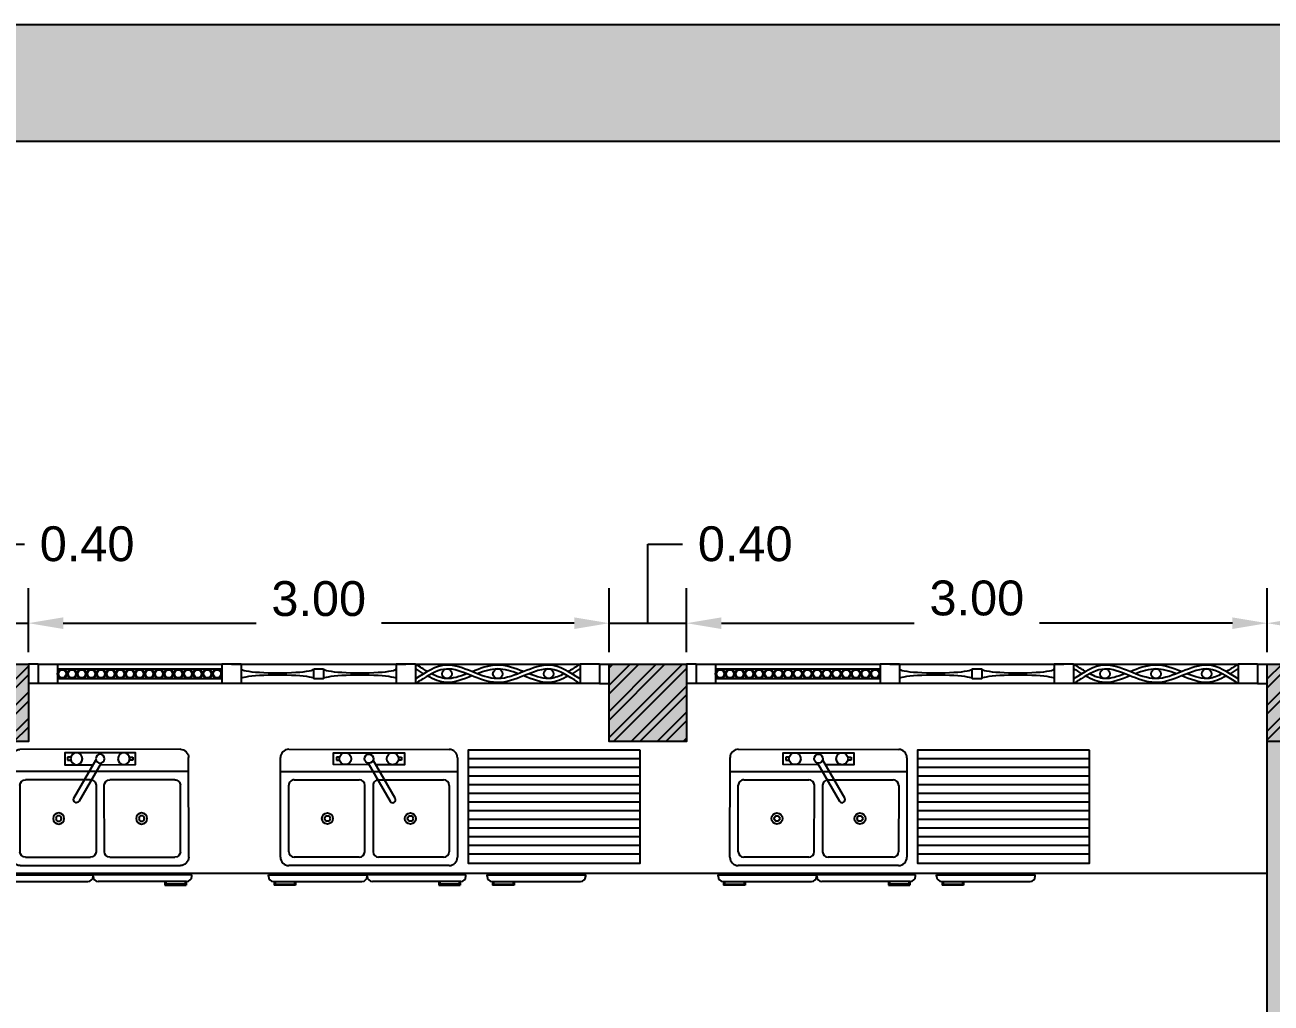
# Model space of a CAD drawing. Header units: millimetres. Extents: x 3409 to 3822, y 896 to 1108.
# Drawn here: x 3468.76 to 3475.19, y 1083.18 to 1088.23 of the extents above; entities that cross this region are included whole.
import ezdxf

# ---------------------------------------------------------------- set-up
doc = ezdxf.new("R2010")
doc.units = ezdxf.units.MM
for name, color, linetype in [('a-epipla', 8, 'Continuous'), ('a-toixoi', 5, 'Continuous'), ('DS_ST_quote 1_50', 7, 'Continuous'), ('edafos', 2, 'Continuous'), ('Layer1', 5, 'Continuous'), ('ypostilwmata', 232, 'Continuous')]:
    doc.layers.add(name, color=color, linetype=linetype)
doc.styles.get("Standard").update_dxf_attribs({"font": 'arial.ttf'})
doc.dimstyles.get("Standard").update_dxf_attribs({"dimtxt": 0.18, "dimasz": 0.18, "dimexe": 0.18, "dimexo": 0.0625, "dimgap": 0.09, "dimtad": 0, "dimtih": 1, "dimtoh": 1, "dimdec": 4, "dimzin": 0, "dimdsep": 46, "dimtxsty": 'Standard', "dimcen": 0.09, "dimadec": 0, "dimazin": 0, "dimtfac": 1, "dimtdec": 4, "dimtofl": 0, "dimtmove": 0, "dimatfit": 3, "dimfxl": 1, "dimtolj": 1, "dimtzin": 0, "dimarcsym": 0})

# ---------------------------------------------------------------- blocks, each defined once
blk = doc.blocks.new('Kitchen Layout - 7 x 8 ft')
for p, q in [((47.25, 6.5), (47.25, 18.5)), ((48.75, 18.5), (48.75, 6.5)), ((64, 4), (32, 4))]:
    blk.add_line(p, q)
for points in [[(33.5, 21), (62.5, 21)], [(32, 1.5), (32, 19.5)], [(33.5, 6.5), (33.5, 18.5)], [(34.5, 19.5), (46.25, 19.5)], [(49.75, 19.5), (61.5, 19.5)], [(62.5, 18.5), (62.5, 6.5)], [(64, 19.5), (64, 1.5)], [(46.25, 5.5), (34.5, 5.5)], [(61.5, 5.5), (49.75, 5.5)], [(62.5, 0), (33.5, 0)]]:
    blk.add_lwpolyline(points)
for centre, radius in [((40.5, 12.5), 1), ((40.5, 12.5), 0.5), ((55.5, 12.5), 1), ((55.5, 12.5), 0.5)]:
    blk.add_circle(centre, radius)
for centre, radius, start, end in [((33.5, 19.5), 1.5, 90, 180), ((62.5, 19.5), 1.5, 0, 90), ((34.5, 18.5), 1, 90, 180), ((46.25, 18.5), 1, 0, 90), ((49.75, 18.5), 1, 90, 180), ((61.5, 18.5), 1, 0, 90), ((34.5, 6.5), 1, 180, 270), ((46.25, 6.5), 1, 270, 0), ((49.75, 6.5), 1, 180, 270), ((61.5, 6.5), 1, 270, 0), ((33.5, 1.5), 1.5, 180, 270), ((62.5, 1.5), 1.5, 270, 0)]:
    blk.add_arc(centre, radius, start, end)
blk = doc.blocks.new('Faucet - kit sink top')
for p, q in [((-5.5, -0.75), (-5.5, -1.25)), ((-4.94278, -0.75), (-5.5, -0.75)), ((-5.5, -1.25), (-4.94278, -1.25)), ((-0.14775, -1.7441), (3.56698, -8.1782)), ((4.43301, -7.6782), (0.71828, -1.2441)), ((4.94278, -0.75), (5.5, -0.75)), ((5.5, -1.25), (4.94278, -1.25)), ((5.5, -0.75), (5.5, -1.25))]:
    blk.add_line(p, q)
blk.add_lwpolyline([(-0.00587, -2), (-6, -2), (-6, 0), (6, 0), (6, -2), (1.15195, -2)])
for centre, radius in [((-4, -1), 1), ((4, -1), 1), ((0, -1), 0.75)]:
    blk.add_circle(centre, radius)
blk.add_arc((4, -7.9282), 0.5, 210, 30)
blk = doc.blocks.new('*D55')
at = {"layer": 'Defpoints', "color": 0, "transparency": 16777216}
for p in [(3468.774, 1085.1424), (3468.374, 1084.9311), (3468.774, 1084.9311)]:
    blk.add_point(p, dxfattribs=at)
at = {"layer": 'DS_ST_quote 1_50', "color": 0, "lineweight": -2, "transparency": 16777216}
for p, q in [((3468.574, 1085.1424), (3468.574, 1085.5512)), ((3468.574, 1085.5512), (3468.754, 1085.5512)), ((3468.374, 1084.9936), (3468.374, 1085.3224)), ((3468.774, 1084.9936), (3468.774, 1085.3224)), ((3468.194, 1085.1424), (3468.014, 1085.1424)), ((3468.374, 1085.1424), (3468.774, 1085.1424)), ((3468.954, 1085.1424), (3469.134, 1085.1424))]:
    blk.add_line(p, q, dxfattribs=at)
at = {"layer": 'DS_ST_quote 1_50', "color": 0, "transparency": 16777216}
for points in [[(3468.194, 1085.1724), (3468.194, 1085.1124), (3468.374, 1085.1424)], [(3468.954, 1085.1724), (3468.954, 1085.1124), (3468.774, 1085.1424)]]:
    blk.add_solid(points, dxfattribs=at)
at = {"layer": 'DS_ST_quote 1_50', "color": 0, "transparency": 16777216, "insert": (3469.0775, 1085.5512), "char_height": 0.18, "attachment_point": 5}
blk.add_mtext('\\A1;0.40', dxfattribs=at)
blk = doc.blocks.new('*D56')
at = {"layer": 'Defpoints', "color": 0, "transparency": 16777216}
for p in [(3471.774, 1085.1424), (3468.774, 1084.9311), (3471.774, 1084.9311)]:
    blk.add_point(p, dxfattribs=at)
at = {"layer": 'DS_ST_quote 1_50', "color": 0, "lineweight": -2, "transparency": 16777216}
for p, q in [((3468.774, 1084.9936), (3468.774, 1085.3224)), ((3471.774, 1084.9936), (3471.774, 1085.3224)), ((3468.954, 1085.1424), (3469.9506, 1085.1424)), ((3471.594, 1085.1424), (3470.5975, 1085.1424))]:
    blk.add_line(p, q, dxfattribs=at)
at = {"layer": 'DS_ST_quote 1_50', "color": 0, "transparency": 16777216}
for points in [[(3468.954, 1085.1724), (3468.954, 1085.1124), (3468.774, 1085.1424)], [(3471.594, 1085.1724), (3471.594, 1085.1124), (3471.774, 1085.1424)]]:
    blk.add_solid(points, dxfattribs=at)
at = {"layer": 'DS_ST_quote 1_50', "color": 0, "transparency": 16777216, "insert": (3470.274, 1085.2682), "char_height": 0.18, "attachment_point": 5}
blk.add_mtext('\\A1;3.00', dxfattribs=at)
blk = doc.blocks.new('*D57')
at = {"layer": 'Defpoints', "color": 0, "transparency": 16777216}
for p in [(3472.174, 1085.1424), (3471.774, 1084.9311), (3472.174, 1084.9311)]:
    blk.add_point(p, dxfattribs=at)
at = {"layer": 'DS_ST_quote 1_50', "color": 0, "lineweight": -2, "transparency": 16777216}
for p, q in [((3471.974, 1085.1424), (3471.974, 1085.5512)), ((3471.974, 1085.5512), (3472.154, 1085.5512)), ((3471.774, 1084.9936), (3471.774, 1085.3224)), ((3472.174, 1084.9936), (3472.174, 1085.3224)), ((3471.594, 1085.1424), (3471.414, 1085.1424)), ((3471.774, 1085.1424), (3472.174, 1085.1424)), ((3472.354, 1085.1424), (3472.534, 1085.1424))]:
    blk.add_line(p, q, dxfattribs=at)
at = {"layer": 'DS_ST_quote 1_50', "color": 0, "transparency": 16777216}
for points in [[(3471.594, 1085.1724), (3471.594, 1085.1124), (3471.774, 1085.1424)], [(3472.354, 1085.1724), (3472.354, 1085.1124), (3472.174, 1085.1424)]]:
    blk.add_solid(points, dxfattribs=at)
at = {"layer": 'DS_ST_quote 1_50', "color": 0, "transparency": 16777216, "insert": (3472.4775, 1085.5512), "char_height": 0.18, "attachment_point": 5}
blk.add_mtext('\\A1;0.40', dxfattribs=at)
blk = doc.blocks.new('*D58')
at = {"layer": 'Defpoints', "color": 0, "transparency": 16777216}
for p in [(3475.174, 1085.1424), (3472.174, 1084.9311), (3475.174, 1084.9311)]:
    blk.add_point(p, dxfattribs=at)
at = {"layer": 'DS_ST_quote 1_50', "color": 0, "lineweight": -2, "transparency": 16777216}
for p, q in [((3472.174, 1084.9936), (3472.174, 1085.3224)), ((3475.174, 1084.9936), (3475.174, 1085.3224)), ((3472.354, 1085.1424), (3473.3506, 1085.1424)), ((3474.994, 1085.1424), (3473.9975, 1085.1424))]:
    blk.add_line(p, q, dxfattribs=at)
at = {"layer": 'DS_ST_quote 1_50', "color": 0, "transparency": 16777216}
for points in [[(3472.354, 1085.1724), (3472.354, 1085.1124), (3472.174, 1085.1424)], [(3474.994, 1085.1724), (3474.994, 1085.1124), (3475.174, 1085.1424)]]:
    blk.add_solid(points, dxfattribs=at)
at = {"layer": 'DS_ST_quote 1_50', "color": 0, "transparency": 16777216, "insert": (3473.674, 1085.2714), "char_height": 0.18, "attachment_point": 5}
blk.add_mtext('\\A1;3.00', dxfattribs=at)
blk = doc.blocks.new('*D59')
at = {"layer": 'Defpoints', "color": 0, "transparency": 16777216}
for p in [(3476.2547, 1085.1424), (3475.174, 1084.9311), (3476.2547, 1084.9311)]:
    blk.add_point(p, dxfattribs=at)
at = {"layer": 'DS_ST_quote 1_50', "color": 0, "lineweight": -2, "transparency": 16777216}
for p, q in [((3475.174, 1084.9936), (3475.174, 1085.3224)), ((3476.2547, 1084.9936), (3476.2547, 1085.3224)), ((3475.354, 1085.1424), (3475.3989, 1085.1424)), ((3476.0747, 1085.1424), (3476.0299, 1085.1424))]:
    blk.add_line(p, q, dxfattribs=at)
at = {"layer": 'DS_ST_quote 1_50', "color": 0, "transparency": 16777216}
for points in [[(3475.354, 1085.1724), (3475.354, 1085.1124), (3475.174, 1085.1424)], [(3476.0747, 1085.1724), (3476.0747, 1085.1124), (3476.2547, 1085.1424)]]:
    blk.add_solid(points, dxfattribs=at)
at = {"layer": 'DS_ST_quote 1_50', "color": 0, "transparency": 16777216, "insert": (3475.7144, 1085.2693), "char_height": 0.18, "attachment_point": 5}
blk.add_mtext('\\A1;1.08', dxfattribs=at)

msp = doc.modelspace()

# ---------------------------------------------------------------- hatches: boundary and pattern name
at = {"layer": 'a-epipla'}
h = msp.add_hatch(dxfattribs=at)
h.set_pattern_fill('ANSI32', color=256, scale=0.01)
h.paths.add_polyline_path([(3418.174, 1084.9311), (3417.774, 1084.9311), (3417.774, 1084.5311), (3418.174, 1084.5311)])
h.paths.add_polyline_path([(3421.574, 1084.9311), (3421.174, 1084.9311), (3421.174, 1084.5311), (3421.574, 1084.5311)])
h.paths.add_polyline_path([(3424.974, 1084.9311), (3424.574, 1084.9311), (3424.574, 1084.5311), (3424.974, 1084.5311)])
h.paths.add_polyline_path([(3428.374, 1084.9311), (3427.974, 1084.9311), (3427.974, 1084.5311), (3428.374, 1084.5311)])
h.paths.add_polyline_path([(3431.774, 1084.9311), (3431.374, 1084.9311), (3431.374, 1084.5311), (3431.774, 1084.5311)])
h.paths.add_polyline_path([(3431.774, 1080.5312), (3431.374, 1080.5312), (3431.374, 1080.1312), (3431.774, 1080.1312)])
h.paths.add_polyline_path([(3428.374, 1080.5311), (3427.974, 1080.5311), (3427.974, 1080.1311), (3428.374, 1080.1311)])
h.paths.add_polyline_path([(3424.974, 1080.5311), (3424.574, 1080.5311), (3424.574, 1080.1311), (3424.974, 1080.1311)])
h.paths.add_polyline_path([(3421.574, 1080.5311), (3421.174, 1080.5311), (3421.174, 1080.1311), (3421.574, 1080.1311)])
h.paths.add_polyline_path([(3418.174, 1080.5311), (3417.774, 1080.5311), (3417.774, 1080.1311), (3418.174, 1080.1311)])
h.paths.add_polyline_path([(3435.174, 1084.9311), (3434.774, 1084.9311), (3434.774, 1084.5311), (3435.174, 1084.5311)])
h.paths.add_polyline_path([(3438.574, 1084.9311), (3438.174, 1084.9311), (3438.174, 1084.5311), (3438.574, 1084.5311)])
h.paths.add_polyline_path([(3441.974, 1084.9311), (3441.574, 1084.9311), (3441.574, 1084.5311), (3441.974, 1084.5311)])
h.paths.add_polyline_path([(3445.374, 1084.9311), (3444.974, 1084.9311), (3444.974, 1084.5311), (3445.374, 1084.5311)])
h.paths.add_polyline_path([(3445.374, 1080.5311), (3444.974, 1080.5311), (3444.974, 1080.1311), (3445.374, 1080.1311)])
h.paths.add_polyline_path([(3441.974, 1080.5311), (3441.574, 1080.5311), (3441.574, 1080.1311), (3441.974, 1080.1311)])
h.paths.add_polyline_path([(3438.574, 1080.5311), (3438.174, 1080.5311), (3438.174, 1080.1311), (3438.574, 1080.1311)])
h.paths.add_polyline_path([(3435.174, 1080.5312), (3434.774, 1080.5312), (3434.774, 1080.1312), (3435.174, 1080.1312)])
h.paths.add_polyline_path([(3451.774, 1084.9311), (3451.374, 1084.9311), (3451.374, 1084.5311), (3451.774, 1084.5311)])
h.paths.add_polyline_path([(3455.174, 1084.9311), (3454.774, 1084.9311), (3454.774, 1084.5311), (3455.174, 1084.5311)])
h.paths.add_polyline_path([(3458.574, 1084.9311), (3458.174, 1084.9311), (3458.174, 1084.5311), (3458.574, 1084.5311)])
h.paths.add_polyline_path([(3461.974, 1084.9311), (3461.574, 1084.9311), (3461.574, 1084.5311), (3461.974, 1084.5311)])
h.paths.add_polyline_path([(3451.774, 1080.5311), (3451.374, 1080.5311), (3451.374, 1080.1311), (3451.774, 1080.1311)])
h.paths.add_polyline_path([(3455.174, 1080.5311), (3454.774, 1080.5311), (3454.774, 1080.1311), (3455.174, 1080.1311)])
h.paths.add_polyline_path([(3458.574, 1080.5311), (3458.174, 1080.5311), (3458.174, 1080.1311), (3458.574, 1080.1311)])
h.paths.add_polyline_path([(3461.974, 1080.5312), (3461.574, 1080.5312), (3461.574, 1080.1312), (3461.974, 1080.1312)])
h.paths.add_polyline_path([(3465.374, 1084.9311), (3464.974, 1084.9311), (3464.974, 1084.5311), (3465.374, 1084.5311)])
h.paths.add_polyline_path([(3468.774, 1084.9311), (3468.374, 1084.9311), (3468.374, 1084.5311), (3468.774, 1084.5311)])
h.paths.add_polyline_path([(3472.174, 1084.9311), (3471.774, 1084.9311), (3471.774, 1084.5311), (3472.174, 1084.5311)])
h.paths.add_polyline_path([(3475.574, 1084.9311), (3475.174, 1084.9311), (3475.174, 1084.5311), (3475.574, 1084.5311)])
h.paths.add_polyline_path([(3478.974, 1084.9311), (3478.574, 1084.9311), (3478.574, 1084.5311), (3478.974, 1084.5311)])
h.paths.add_polyline_path([(3478.974, 1080.5311), (3478.574, 1080.5311), (3478.574, 1080.1311), (3478.974, 1080.1311)])
h.paths.add_polyline_path([(3475.574, 1080.5311), (3475.174, 1080.5311), (3475.174, 1080.1311), (3475.574, 1080.1311)])
h.paths.add_polyline_path([(3472.174, 1080.5311), (3471.774, 1080.5311), (3471.774, 1080.1311), (3472.174, 1080.1311)])
h.paths.add_polyline_path([(3468.774, 1080.5311), (3468.374, 1080.5311), (3468.374, 1080.1311), (3468.774, 1080.1311)])
h.paths.add_polyline_path([(3465.374, 1080.5312), (3464.974, 1080.5312), (3464.974, 1080.1312), (3465.374, 1080.1312)])
h = msp.add_hatch(dxfattribs=at)
h.set_pattern_fill('AR-CONC', color=256, scale=0.00088)
h.paths.add_polyline_path([(3418.174, 1084.9311), (3417.774, 1084.9311), (3417.774, 1084.5311), (3418.174, 1084.5311)])
h.paths.add_polyline_path([(3421.574, 1084.9311), (3421.174, 1084.9311), (3421.174, 1084.5311), (3421.574, 1084.5311)])
h.paths.add_polyline_path([(3418.174, 1080.5311), (3417.774, 1080.5311), (3417.774, 1080.1311), (3418.174, 1080.1311)])
h.paths.add_polyline_path([(3421.574, 1080.5311), (3421.174, 1080.5311), (3421.174, 1080.1311), (3421.574, 1080.1311)])
h.paths.add_polyline_path([(3424.974, 1084.9311), (3424.574, 1084.9311), (3424.574, 1084.5311), (3424.974, 1084.5311)])
h.paths.add_polyline_path([(3424.974, 1080.5311), (3424.574, 1080.5311), (3424.574, 1080.1311), (3424.974, 1080.1311)])
h.paths.add_polyline_path([(3428.374, 1080.5311), (3427.974, 1080.5311), (3427.974, 1080.1311), (3428.374, 1080.1311)])
h.paths.add_polyline_path([(3428.374, 1084.9311), (3427.974, 1084.9311), (3427.974, 1084.5311), (3428.374, 1084.5311)])
h.paths.add_polyline_path([(3431.774, 1084.9311), (3431.374, 1084.9311), (3431.374, 1084.5311), (3431.774, 1084.5311)])
h.paths.add_polyline_path([(3431.774, 1080.5312), (3431.374, 1080.5312), (3431.374, 1080.1312), (3431.774, 1080.1312)])
h.paths.add_polyline_path([(3435.174, 1080.5312), (3434.774, 1080.5312), (3434.774, 1080.1312), (3435.174, 1080.1312)])
h.paths.add_polyline_path([(3435.174, 1084.9311), (3434.774, 1084.9311), (3434.774, 1084.5311), (3435.174, 1084.5311)])
h.paths.add_polyline_path([(3438.574, 1084.9311), (3438.174, 1084.9311), (3438.174, 1084.5311), (3438.574, 1084.5311)])
h.paths.add_polyline_path([(3438.574, 1080.5311), (3438.174, 1080.5311), (3438.174, 1080.1311), (3438.574, 1080.1311)])
h.paths.add_polyline_path([(3441.974, 1084.9311), (3441.574, 1084.9311), (3441.574, 1084.5311), (3441.974, 1084.5311)])
h.paths.add_polyline_path([(3441.974, 1080.5311), (3441.574, 1080.5311), (3441.574, 1080.1311), (3441.974, 1080.1311)])
h.paths.add_polyline_path([(3445.374, 1084.9311), (3444.974, 1084.9311), (3444.974, 1084.5311), (3445.374, 1084.5311)])
h.paths.add_polyline_path([(3445.374, 1080.5311), (3444.974, 1080.5311), (3444.974, 1080.1311), (3445.374, 1080.1311)])
h.paths.add_polyline_path([(3451.774, 1084.9311), (3451.374, 1084.9311), (3451.374, 1084.5311), (3451.774, 1084.5311)])
h.paths.add_polyline_path([(3455.174, 1084.9311), (3454.774, 1084.9311), (3454.774, 1084.5311), (3455.174, 1084.5311)])
h.paths.add_polyline_path([(3451.774, 1080.5311), (3451.374, 1080.5311), (3451.374, 1080.1311), (3451.774, 1080.1311)])
h.paths.add_polyline_path([(3455.174, 1080.5311), (3454.774, 1080.5311), (3454.774, 1080.1311), (3455.174, 1080.1311)])
h.paths.add_polyline_path([(3458.574, 1084.9311), (3458.174, 1084.9311), (3458.174, 1084.5311), (3458.574, 1084.5311)])
h.paths.add_polyline_path([(3458.574, 1080.5311), (3458.174, 1080.5311), (3458.174, 1080.1311), (3458.574, 1080.1311)])
h.paths.add_polyline_path([(3461.974, 1084.9311), (3461.574, 1084.9311), (3461.574, 1084.5311), (3461.974, 1084.5311)])
h.paths.add_polyline_path([(3461.974, 1080.5312), (3461.574, 1080.5312), (3461.574, 1080.1312), (3461.974, 1080.1312)])
h.paths.add_polyline_path([(3465.374, 1084.9311), (3464.974, 1084.9311), (3464.974, 1084.5311), (3465.374, 1084.5311)])
h.paths.add_polyline_path([(3465.374, 1080.5312), (3464.974, 1080.5312), (3464.974, 1080.1312), (3465.374, 1080.1312)])
h.paths.add_polyline_path([(3468.774, 1084.9311), (3468.374, 1084.9311), (3468.374, 1084.5311), (3468.774, 1084.5311)])
h.paths.add_polyline_path([(3468.774, 1080.5311), (3468.374, 1080.5311), (3468.374, 1080.1311), (3468.774, 1080.1311)])
h.paths.add_polyline_path([(3472.174, 1084.9311), (3471.774, 1084.9311), (3471.774, 1084.5311), (3472.174, 1084.5311)])
h.paths.add_polyline_path([(3472.174, 1080.5311), (3471.774, 1080.5311), (3471.774, 1080.1311), (3472.174, 1080.1311)])
h.paths.add_polyline_path([(3475.574, 1084.9311), (3475.174, 1084.9311), (3475.174, 1084.5311), (3475.574, 1084.5311)])
h.paths.add_polyline_path([(3475.574, 1080.5311), (3475.174, 1080.5311), (3475.174, 1080.1311), (3475.574, 1080.1311)])
h.paths.add_polyline_path([(3478.974, 1080.5311), (3478.574, 1080.5311), (3478.574, 1080.1311), (3478.974, 1080.1311)])
h.paths.add_polyline_path([(3478.974, 1084.9311), (3478.574, 1084.9311), (3478.574, 1084.5311), (3478.974, 1084.5311)])
at = {"layer": 'Layer1'}
h = msp.add_hatch(color=256, dxfattribs=at)
h.dxf.hatch_style = 1
h.paths.add_polyline_path([(3481.874, 1088.2311), (3464.974, 1088.2311), (3464.974, 1087.6311), (3481.274, 1087.6311), (3481.274, 1078.1311), (3481.874, 1078.1311)])
h = msp.add_hatch(color=256, dxfattribs=at)
h.dxf.hatch_style = 1
h.paths.add_polyline_path([(3461.974, 1084.5311), (3461.574, 1084.5311), (3461.574, 1080.5312), (3461.974, 1080.5312)])
h.paths.add_polyline_path([(3465.374, 1084.5311), (3464.974, 1084.5311), (3464.974, 1080.5312), (3465.374, 1080.5312)])
h.paths.add_polyline_path([(3475.574, 1084.5311), (3475.174, 1084.5311), (3475.174, 1080.5311), (3475.574, 1080.5311)])
h.paths.add_polyline_path([(3478.974, 1084.5311), (3478.774, 1084.5311), (3478.774, 1083.7811), (3477.2573, 1083.7811), (3477.2573, 1083.5811), (3478.774, 1083.5811), (3478.774, 1082.6311), (3475.574, 1082.6311), (3475.574, 1082.4311), (3478.774, 1082.4311), (3478.774, 1081.4811), (3477.2573, 1081.4811), (3477.2573, 1081.2811), (3478.774, 1081.2811), (3478.774, 1080.5311), (3478.974, 1080.5311)])
h.paths.add_polyline_path([(3478.574, 1084.9311), (3477.2573, 1084.9311), (3477.2573, 1084.7311), (3478.574, 1084.7311)])
h.paths.add_polyline_path([(3476.2547, 1084.9311), (3475.574, 1084.9311), (3475.574, 1084.7311), (3476.2547, 1084.7311)])
h.paths.add_polyline_path([(3476.2547, 1080.3311), (3475.574, 1080.3311), (3475.574, 1080.1311), (3476.2548, 1080.1311)])
h.paths.add_polyline_path([(3478.574, 1080.3311), (3477.2573, 1080.3311), (3477.2573, 1080.1311), (3478.574, 1080.1311)])

# ---------------------------------------------------------------- linework, layer by layer
at = {"layer": 'a-epipla'}
for p, q in [((3468.824, 1084.9311), (3468.774, 1084.9311)), ((3468.824, 1084.9311), (3468.824, 1084.8311)), ((3468.824, 1084.9311), (3468.924, 1084.9311)), ((3468.924, 1084.9311), (3469.774, 1084.9311)), ((3468.924, 1084.9311), (3468.924, 1084.8311)), ((3469.774, 1084.9311), (3469.774, 1084.8311)), ((3469.874, 1084.9311), (3469.774, 1084.9311)), ((3469.824, 1084.9311), (3470.724, 1084.9311)), ((3469.874, 1084.9311), (3469.874, 1084.8311)), ((3470.674, 1084.9311), (3470.674, 1084.8311)), ((3470.774, 1084.9311), (3470.674, 1084.9311)), ((3470.774, 1084.9311), (3471.624, 1084.9311)), ((3470.774, 1084.9311), (3470.774, 1084.8311)), ((3471.624, 1084.9311), (3471.624, 1084.8311)), ((3471.724, 1084.9311), (3471.624, 1084.9311)), ((3471.724, 1084.9311), (3471.724, 1084.8311)), ((3471.724, 1084.9311), (3471.774, 1084.9311)), ((3472.224, 1084.9311), (3472.174, 1084.9311)), ((3472.224, 1084.9311), (3472.224, 1084.8311)), ((3472.224, 1084.9311), (3472.324, 1084.9311)), ((3472.324, 1084.9311), (3473.174, 1084.9311)), ((3472.324, 1084.9311), (3472.324, 1084.8311)), ((3473.174, 1084.9311), (3473.174, 1084.8311)), ((3473.274, 1084.9311), (3473.174, 1084.9311)), ((3473.224, 1084.9311), (3474.124, 1084.9311)), ((3473.274, 1084.9311), (3473.274, 1084.8311)), ((3474.074, 1084.9311), (3474.074, 1084.8311)), ((3474.174, 1084.9311), (3474.074, 1084.9311)), ((3474.174, 1084.9311), (3475.024, 1084.9311)), ((3474.174, 1084.9311), (3474.174, 1084.8311)), ((3475.024, 1084.9311), (3475.024, 1084.8311)), ((3475.124, 1084.9311), (3475.024, 1084.9311)), ((3475.124, 1084.9311), (3475.124, 1084.8311)), ((3475.124, 1084.9311), (3475.174, 1084.9311)), ((3468.924, 1084.9061), (3469.774, 1084.9061)), ((3468.924, 1084.8561), (3469.774, 1084.8561)), ((3470.249, 1084.8561), (3470.249, 1084.9061)), ((3470.249, 1084.9061), (3470.299, 1084.9061)), ((3470.249, 1084.8561), (3470.299, 1084.8561)), ((3470.299, 1084.9061), (3470.299, 1084.8561)), ((3472.324, 1084.9061), (3473.174, 1084.9061)), ((3472.324, 1084.8561), (3473.174, 1084.8561)), ((3473.649, 1084.8561), (3473.649, 1084.9061)), ((3473.649, 1084.9061), (3473.699, 1084.9061)), ((3473.649, 1084.8561), (3473.699, 1084.8561)), ((3473.699, 1084.9061), (3473.699, 1084.8561)), ((3468.824, 1084.8311), (3468.774, 1084.8311)), ((3468.924, 1084.8311), (3468.824, 1084.8311)), ((3469.774, 1084.8311), (3468.924, 1084.8311)), ((3469.874, 1084.8311), (3469.774, 1084.8311)), ((3470.724, 1084.8311), (3469.824, 1084.8311)), ((3470.774, 1084.8311), (3470.674, 1084.8311)), ((3471.624, 1084.8311), (3470.774, 1084.8311)), ((3471.724, 1084.8311), (3471.624, 1084.8311)), ((3471.724, 1084.8311), (3471.774, 1084.8311)), ((3472.224, 1084.8311), (3472.174, 1084.8311)), ((3472.324, 1084.8311), (3472.224, 1084.8311)), ((3473.174, 1084.8311), (3472.324, 1084.8311)), ((3473.274, 1084.8311), (3473.174, 1084.8311)), ((3474.124, 1084.8311), (3473.224, 1084.8311)), ((3474.174, 1084.8311), (3474.074, 1084.8311)), ((3475.024, 1084.8311), (3474.174, 1084.8311)), ((3475.124, 1084.8311), (3475.024, 1084.8311)), ((3475.124, 1084.8311), (3475.174, 1084.8311)), ((3471.9339, 1084.4419), (3471.0454, 1084.4419)), ((3474.2563, 1084.4419), (3473.3679, 1084.4419)), ((3471.9339, 1084.3971), (3471.0454, 1084.3971)), ((3471.9339, 1084.3524), (3471.0454, 1084.3524)), ((3474.2563, 1084.3971), (3473.3679, 1084.3971)), ((3474.2563, 1084.3524), (3473.3679, 1084.3524)), ((3471.9339, 1084.3076), (3471.0454, 1084.3076)), ((3474.2563, 1084.3076), (3473.3679, 1084.3076)), ((3471.9339, 1084.2628), (3471.0454, 1084.2628)), ((3471.9339, 1084.2181), (3471.0454, 1084.2181)), ((3474.2563, 1084.2628), (3473.3679, 1084.2628)), ((3474.2563, 1084.2181), (3473.3679, 1084.2181)), ((3471.9339, 1084.1733), (3471.0454, 1084.1733)), ((3474.2563, 1084.1733), (3473.3679, 1084.1733)), ((3471.9339, 1084.1286), (3471.0454, 1084.1286)), ((3471.9339, 1084.0838), (3471.0454, 1084.0838)), ((3474.2563, 1084.1286), (3473.3679, 1084.1286)), ((3474.2563, 1084.0838), (3473.3679, 1084.0838)), ((3471.9339, 1084.039), (3471.0454, 1084.039)), ((3474.2563, 1084.039), (3473.3679, 1084.039)), ((3471.9339, 1083.9943), (3471.0454, 1083.9943)), ((3474.2563, 1083.9943), (3473.3679, 1083.9943)), ((3471.9339, 1083.9495), (3471.0454, 1083.9495)), ((3474.2563, 1083.9495), (3473.3679, 1083.9495)), ((3467.724, 1083.8512), (3475.174, 1083.8512)), ((3468.5984, 1083.8427), (3469.1084, 1083.8427)), ((3469.1033, 1083.8427), (3469.1033, 1083.8512)), ((3469.1084, 1083.8355), (3469.1084, 1083.8427)), ((3469.1084, 1083.8355), (3469.1084, 1083.8427)), ((3469.6184, 1083.8427), (3469.1084, 1083.8427)), ((3469.1134, 1083.8427), (3469.1134, 1083.8512)), ((3469.6133, 1083.8427), (3469.6133, 1083.8512)), ((3469.6184, 1083.8355), (3469.6184, 1083.8427)), ((3470.0143, 1083.8355), (3470.0143, 1083.8427)), ((3470.0143, 1083.8427), (3470.5243, 1083.8427)), ((3470.0193, 1083.8427), (3470.0193, 1083.8512)), ((3470.5193, 1083.8427), (3470.5193, 1083.8512)), ((3471.0343, 1083.8427), (3470.5243, 1083.8427)), ((3470.5243, 1083.8355), (3470.5243, 1083.8427)), ((3470.5243, 1083.8355), (3470.5243, 1083.8427)), ((3470.5293, 1083.8427), (3470.5293, 1083.8512)), ((3471.0293, 1083.8427), (3471.0293, 1083.8512)), ((3471.0343, 1083.8355), (3471.0343, 1083.8427)), ((3471.1434, 1083.8427), (3471.6534, 1083.8427)), ((3471.1434, 1083.8355), (3471.1434, 1083.8427)), ((3471.1434, 1083.8427), (3471.6534, 1083.8427)), ((3471.1434, 1083.8355), (3471.1434, 1083.8427)), ((3471.1484, 1083.8427), (3471.1484, 1083.8512)), ((3471.1484, 1083.8427), (3471.1484, 1083.8512)), ((3471.6484, 1083.8427), (3471.6484, 1083.8512)), ((3471.6484, 1083.8427), (3471.6484, 1083.8512)), ((3471.6534, 1083.8355), (3471.6534, 1083.8427)), ((3471.6534, 1083.8355), (3471.6534, 1083.8427)), ((3471.6534, 1083.8355), (3471.6534, 1083.8427)), ((3471.6534, 1083.8355), (3471.6534, 1083.8427)), ((3472.3368, 1083.8355), (3472.3368, 1083.8427)), ((3472.3368, 1083.8427), (3472.8468, 1083.8427)), ((3472.3418, 1083.8427), (3472.3418, 1083.8512)), ((3472.8418, 1083.8427), (3472.8418, 1083.8512)), ((3473.3568, 1083.8427), (3472.8468, 1083.8427)), ((3472.8468, 1083.8355), (3472.8468, 1083.8427)), ((3472.8468, 1083.8355), (3472.8468, 1083.8427)), ((3472.8518, 1083.8427), (3472.8518, 1083.8512)), ((3473.3518, 1083.8427), (3473.3518, 1083.8512)), ((3473.3568, 1083.8355), (3473.3568, 1083.8427)), ((3473.4659, 1083.8427), (3473.9759, 1083.8427)), ((3473.4659, 1083.8355), (3473.4659, 1083.8427)), ((3473.4659, 1083.8427), (3473.9759, 1083.8427)), ((3473.4659, 1083.8355), (3473.4659, 1083.8427)), ((3473.4709, 1083.8427), (3473.4709, 1083.8512)), ((3473.4709, 1083.8427), (3473.4709, 1083.8512)), ((3473.9709, 1083.8427), (3473.9709, 1083.8512)), ((3473.9709, 1083.8427), (3473.9709, 1083.8512)), ((3473.9759, 1083.8355), (3473.9759, 1083.8427)), ((3473.9759, 1083.8355), (3473.9759, 1083.8427)), ((3473.9759, 1083.8355), (3473.9759, 1083.8427)), ((3473.9759, 1083.8355), (3473.9759, 1083.8427)), ((3468.6251, 1083.8087), (3469.0816, 1083.8087)), ((3469.5916, 1083.8087), (3469.1351, 1083.8087)), ((3469.4785, 1083.8087), (3469.4785, 1083.7901)), ((3469.4785, 1083.7901), (3469.5892, 1083.7901)), ((3469.4835, 1083.8087), (3469.4835, 1083.7951)), ((3469.5842, 1083.7951), (3469.4835, 1083.7951)), ((3469.5842, 1083.8087), (3469.5842, 1083.7951)), ((3469.5892, 1083.8087), (3469.5892, 1083.7901)), ((3470.0411, 1083.8087), (3470.4975, 1083.8087)), ((3470.0435, 1083.8087), (3470.0435, 1083.7901)), ((3470.1542, 1083.7901), (3470.0435, 1083.7901)), ((3470.0485, 1083.8087), (3470.0485, 1083.7951)), ((3470.0485, 1083.7951), (3470.1492, 1083.7951)), ((3470.1492, 1083.8087), (3470.1492, 1083.7951)), ((3470.1542, 1083.8087), (3470.1542, 1083.7901)), ((3471.0075, 1083.8087), (3470.5511, 1083.8087)), ((3470.8945, 1083.8087), (3470.8945, 1083.7901)), ((3470.8945, 1083.7901), (3471.0052, 1083.7901)), ((3470.8995, 1083.8087), (3470.8995, 1083.7951)), ((3471.0002, 1083.7951), (3470.8995, 1083.7951)), ((3471.0002, 1083.8087), (3471.0002, 1083.7951)), ((3471.0052, 1083.8087), (3471.0052, 1083.7901)), ((3471.1702, 1083.8087), (3471.6266, 1083.8087)), ((3471.1702, 1083.8087), (3471.6266, 1083.8087)), ((3471.1725, 1083.8087), (3471.1725, 1083.7901)), ((3471.1725, 1083.8087), (3471.1725, 1083.7901)), ((3471.2832, 1083.7901), (3471.1725, 1083.7901)), ((3471.2832, 1083.7901), (3471.1725, 1083.7901)), ((3471.1775, 1083.8087), (3471.1775, 1083.7951)), ((3471.1775, 1083.8087), (3471.1775, 1083.7951)), ((3471.1775, 1083.7951), (3471.2782, 1083.7951)), ((3471.1775, 1083.7951), (3471.2782, 1083.7951)), ((3471.2782, 1083.8087), (3471.2782, 1083.7951)), ((3471.2782, 1083.8087), (3471.2782, 1083.7951)), ((3471.2832, 1083.8087), (3471.2832, 1083.7901)), ((3471.2832, 1083.8087), (3471.2832, 1083.7901)), ((3472.3636, 1083.8087), (3472.82, 1083.8087)), ((3472.3659, 1083.8087), (3472.3659, 1083.7901)), ((3472.4766, 1083.7901), (3472.3659, 1083.7901)), ((3472.3709, 1083.8087), (3472.3709, 1083.7951)), ((3472.3709, 1083.7951), (3472.4716, 1083.7951)), ((3472.4716, 1083.8087), (3472.4716, 1083.7951)), ((3472.4766, 1083.8087), (3472.4766, 1083.7901)), ((3473.33, 1083.8087), (3472.8736, 1083.8087)), ((3473.217, 1083.8087), (3473.217, 1083.7901)), ((3473.217, 1083.7901), (3473.3277, 1083.7901)), ((3473.222, 1083.8087), (3473.222, 1083.7951)), ((3473.3227, 1083.7951), (3473.222, 1083.7951)), ((3473.3227, 1083.8087), (3473.3227, 1083.7951)), ((3473.3277, 1083.8087), (3473.3277, 1083.7901)), ((3473.4927, 1083.8087), (3473.9491, 1083.8087)), ((3473.4927, 1083.8087), (3473.9491, 1083.8087)), ((3473.495, 1083.8087), (3473.495, 1083.7901)), ((3473.495, 1083.8087), (3473.495, 1083.7901)), ((3473.6057, 1083.7901), (3473.495, 1083.7901)), ((3473.6057, 1083.7901), (3473.495, 1083.7901)), ((3473.5, 1083.8087), (3473.5, 1083.7951)), ((3473.5, 1083.8087), (3473.5, 1083.7951)), ((3473.5, 1083.7951), (3473.6007, 1083.7951)), ((3473.5, 1083.7951), (3473.6007, 1083.7951)), ((3473.6007, 1083.8087), (3473.6007, 1083.7951)), ((3473.6007, 1083.8087), (3473.6007, 1083.7951)), ((3473.6057, 1083.8087), (3473.6057, 1083.7901)), ((3473.6057, 1083.8087), (3473.6057, 1083.7901))]:
    msp.add_line(p, q, dxfattribs=at)
for points in [[(3471.9339, 1084.4867), (3471.0454, 1084.4867), (3471.0454, 1083.9026), (3471.9339, 1083.9026)], [(3474.2563, 1084.4867), (3473.3679, 1084.4867), (3473.3679, 1083.9026), (3474.2563, 1083.9026)]]:
    msp.add_lwpolyline(points, close=True, dxfattribs=at)
for centre, radius in [((3468.949, 1084.8811), 0.025), ((3468.949, 1084.8811), 0.02), ((3468.999, 1084.8811), 0.025), ((3468.999, 1084.8811), 0.02), ((3469.049, 1084.8811), 0.025), ((3469.049, 1084.8811), 0.02), ((3469.099, 1084.8811), 0.025), ((3469.099, 1084.8811), 0.02), ((3469.149, 1084.8811), 0.025), ((3469.149, 1084.8811), 0.02), ((3469.199, 1084.8811), 0.025), ((3469.199, 1084.8811), 0.02), ((3469.249, 1084.8811), 0.025), ((3469.249, 1084.8811), 0.02), ((3469.299, 1084.8811), 0.025), ((3469.299, 1084.8811), 0.02), ((3469.349, 1084.8811), 0.025), ((3469.349, 1084.8811), 0.02), ((3469.399, 1084.8811), 0.025), ((3469.399, 1084.8811), 0.02), ((3469.449, 1084.8811), 0.025), ((3469.449, 1084.8811), 0.02), ((3469.499, 1084.8811), 0.025), ((3469.499, 1084.8811), 0.02), ((3469.549, 1084.8811), 0.025), ((3469.549, 1084.8811), 0.02), ((3469.599, 1084.8811), 0.025), ((3469.599, 1084.8811), 0.02), ((3469.649, 1084.8811), 0.025), ((3469.649, 1084.8811), 0.02), ((3469.699, 1084.8811), 0.025), ((3469.699, 1084.8811), 0.02), ((3469.749, 1084.8811), 0.025), ((3469.749, 1084.8811), 0.02), ((3470.9366, 1084.8811), 0.025), ((3471.1991, 1084.8811), 0.025), ((3471.4616, 1084.8811), 0.025), ((3472.349, 1084.8811), 0.025), ((3472.349, 1084.8811), 0.02), ((3472.399, 1084.8811), 0.025), ((3472.399, 1084.8811), 0.02), ((3472.449, 1084.8811), 0.025), ((3472.449, 1084.8811), 0.02), ((3472.499, 1084.8811), 0.025), ((3472.499, 1084.8811), 0.02), ((3472.549, 1084.8811), 0.025), ((3472.549, 1084.8811), 0.02), ((3472.599, 1084.8811), 0.025), ((3472.599, 1084.8811), 0.02), ((3472.649, 1084.8811), 0.025), ((3472.649, 1084.8811), 0.02), ((3472.699, 1084.8811), 0.025), ((3472.699, 1084.8811), 0.02), ((3472.749, 1084.8811), 0.025), ((3472.749, 1084.8811), 0.02), ((3472.799, 1084.8811), 0.025), ((3472.799, 1084.8811), 0.02), ((3472.849, 1084.8811), 0.025), ((3472.849, 1084.8811), 0.02), ((3472.899, 1084.8811), 0.025), ((3472.899, 1084.8811), 0.02), ((3472.949, 1084.8811), 0.025), ((3472.949, 1084.8811), 0.02), ((3472.999, 1084.8811), 0.025), ((3472.999, 1084.8811), 0.02), ((3473.049, 1084.8811), 0.025), ((3473.049, 1084.8811), 0.02), ((3473.099, 1084.8811), 0.025), ((3473.099, 1084.8811), 0.02), ((3473.149, 1084.8811), 0.025), ((3473.149, 1084.8811), 0.02), ((3474.3366, 1084.8811), 0.025), ((3474.5991, 1084.8811), 0.025), ((3474.8616, 1084.8811), 0.025)]:
    msp.add_circle(centre, radius, dxfattribs=at)
for centre, start, end in [((3469.0816, 1083.8355), 270, 360), ((3469.1351, 1083.8355), 180, 270), ((3469.5916, 1083.8355), 270, 360), ((3470.0411, 1083.8355), 180, 270), ((3470.4975, 1083.8355), 270, 0), ((3470.5511, 1083.8355), 180, 270), ((3471.0075, 1083.8355), 270, 0), ((3471.1702, 1083.8355), 180, 270), ((3471.1702, 1083.8355), 180, 270), ((3471.6266, 1083.8355), 270, 0), ((3471.6266, 1083.8355), 270, 0), ((3472.3636, 1083.8355), 180, 270), ((3472.82, 1083.8355), 270, 0), ((3472.8736, 1083.8355), 180, 270), ((3473.33, 1083.8355), 270, 0), ((3473.4927, 1083.8355), 180, 270), ((3473.4927, 1083.8355), 180, 270), ((3473.9491, 1083.8355), 270, 0), ((3473.9491, 1083.8355), 270, 0)]:
    msp.add_arc(centre, 0.0268, start, end, dxfattribs=at)
for centre in [(3470.0615, 1084.9061), (3470.4865, 1084.9061), (3473.4615, 1084.9061), (3473.8865, 1084.9061)]:
    msp.add_ellipse(centre, major_axis=(-0.1875, 0), ratio=0.106667, start_param=0, end_param=3.141593, dxfattribs=at)
at = {"layer": 'a-epipla', "extrusion": (0, 0, -1)}
for centre in [(3470.0615, 1084.856), (3470.4865, 1084.856), (3473.4615, 1084.856), (3473.8865, 1084.856)]:
    msp.add_ellipse(centre, major_axis=(-0.1875, 0), ratio=0.106667, start_param=0, end_param=3.141593, dxfattribs=at)
at = {"layer": 'a-epipla'}
for points in [[(3471.624, 1084.8545), (3471.4653, 1084.9258), (3471.1991, 1084.8561), (3470.933, 1084.9258), (3470.774, 1084.8545)], [(3475.024, 1084.8545), (3474.8653, 1084.9258), (3474.5991, 1084.8561), (3474.333, 1084.9258), (3474.174, 1084.8545)]]:
    msp.add_spline(points, degree=3, dxfattribs=at)
for points, knots in [([(3470.8354, 1084.8927), (3470.8279, 1084.8971), (3470.8204, 1084.9017), (3470.8036, 1084.9123), (3470.7943, 1084.9184), (3470.785, 1084.9245), (3470.7816, 1084.9267), (3470.7782, 1084.9289), (3470.7748, 1084.9311)], [0.84174953, 0.84174953, 0.84174953, 0.84174953, 0.86739351, 0.86739351, 0.8984503, 0.8984503, 0.8984503, 0.90967283, 0.90967283, 0.90967283, 0.90967283]), ([(3471.3322, 1084.8919), (3471.3319, 1084.892), (3471.3316, 1084.8922), (3471.2887, 1084.9094), (3471.2434, 1084.927), (3471.1497, 1084.9252), (3471.1068, 1084.9083), (3471.066, 1084.8919)], [0.3210748, 0.3210748, 0.3210748, 0.3210748, 0.3220109, 0.3220109, 0.452396, 0.452396, 0.5772589, 0.5772589, 0.5772589, 0.5772589]), ([(3471.6232, 1084.9311), (3471.6198, 1084.9289), (3471.6165, 1084.9267), (3471.6131, 1084.9245), (3471.596, 1084.9133), (3471.5792, 1084.9024), (3471.5627, 1084.8928)], [-0.01121311, -0.01121311, -0.01121311, -0.01121311, 0, 0, 0, 0.05672948, 0.05672948, 0.05672948, 0.05672948]), ([(3474.2354, 1084.8927), (3474.2279, 1084.8971), (3474.2204, 1084.9017), (3474.2036, 1084.9123), (3474.1943, 1084.9184), (3474.185, 1084.9245), (3474.1816, 1084.9267), (3474.1782, 1084.9289), (3474.1748, 1084.9311)], [0.84174953, 0.84174953, 0.84174953, 0.84174953, 0.86739351, 0.86739351, 0.8984503, 0.8984503, 0.8984503, 0.90967283, 0.90967283, 0.90967283, 0.90967283]), ([(3474.7322, 1084.8919), (3474.7319, 1084.892), (3474.7316, 1084.8922), (3474.6887, 1084.9094), (3474.6434, 1084.927), (3474.5497, 1084.9252), (3474.5068, 1084.9083), (3474.466, 1084.8919)], [0.3210748, 0.3210748, 0.3210748, 0.3210748, 0.3220109, 0.3220109, 0.452396, 0.452396, 0.5772589, 0.5772589, 0.5772589, 0.5772589]), ([(3475.0232, 1084.9311), (3475.0198, 1084.9289), (3475.0165, 1084.9267), (3475.0131, 1084.9245), (3474.996, 1084.9133), (3474.9792, 1084.9024), (3474.9627, 1084.8928)], [-0.01121311, -0.01121311, -0.01121311, -0.01121311, 0, 0, 0, 0.05672948, 0.05672948, 0.05672948, 0.05672948]), ([(3471.6232, 1084.8311), (3471.6198, 1084.8334), (3471.6165, 1084.8356), (3471.6131, 1084.8378), (3471.5647, 1084.8695), (3471.518, 1084.8989), (3471.4314, 1084.9107), (3471.3838, 1084.8911), (3471.2887, 1084.8529), (3471.2434, 1084.8353), (3471.1477, 1084.8371), (3471.103, 1084.8555), (3471.0145, 1084.8912), (3470.9713, 1084.908), (3470.8953, 1084.9036), (3470.8549, 1084.8825), (3470.8036, 1084.8499), (3470.7943, 1084.8439), (3470.785, 1084.8378), (3470.7816, 1084.8356), (3470.7782, 1084.8334), (3470.7748, 1084.8311)], [-0.0112131, -0.0112131, -0.0112131, -0.0112131, 0, 0, 0, 0.1610054, 0.1610054, 0.3220109, 0.3220109, 0.452396, 0.452396, 0.5827812, 0.5827812, 0.7250873, 0.7250873, 0.8673935, 0.8673935, 0.8984503, 0.8984503, 0.8984503, 0.9096728, 0.9096728, 0.9096728, 0.9096728]), ([(3471.066, 1084.8704), (3471.0209, 1084.8521), (3470.9423, 1084.8206), (3470.8675, 1084.8516), (3470.8354, 1084.8696)], [0.5849327, 0.5849327, 0.5849327, 0.5849327, 0.7242857, 0.8305677, 0.8305677, 0.8305677, 0.8305677]), ([(3471.039, 1084.8811), (3471.001, 1084.8663), (3470.9653, 1084.8547), (3470.9086, 1084.8579), (3470.8828, 1084.8674), (3470.8562, 1084.8811)], [0.6052272, 0.6052272, 0.6052272, 0.6052272, 0.7250873, 0.7250873, 0.8177004, 0.8177004, 0.8177004, 0.8177004]), ([(3471.3051, 1084.8811), (3471.27, 1084.8947), (3471.1991, 1084.9175), (3471.1283, 1084.8947), (3471.0931, 1084.8811)], [0.3412053, 0.3412053, 0.3412053, 0.3412053, 0.4491388, 0.5571217, 0.5571217, 0.5571217, 0.5571217]), ([(3471.5627, 1084.8695), (3471.5306, 1084.8516), (3471.4558, 1084.8206), (3471.3774, 1084.8521), (3471.3322, 1084.8704)], [0.0679649, 0.0679649, 0.0679649, 0.0679649, 0.1739844, 0.3134011, 0.3134011, 0.3134011, 0.3134011]), ([(3471.5417, 1084.8811), (3471.5187, 1084.8692), (3471.4963, 1084.8604), (3471.4392, 1084.8526), (3471.4009, 1084.8649), (3471.3592, 1084.8811)], [0.080857, 0.080857, 0.080857, 0.080857, 0.1610054, 0.1610054, 0.2929507, 0.2929507, 0.2929507, 0.2929507]), ([(3475.0232, 1084.8311), (3475.0198, 1084.8334), (3475.0165, 1084.8356), (3475.0131, 1084.8378), (3474.9647, 1084.8695), (3474.918, 1084.8989), (3474.8314, 1084.9107), (3474.7838, 1084.8911), (3474.6887, 1084.8529), (3474.6434, 1084.8353), (3474.5477, 1084.8371), (3474.503, 1084.8555), (3474.4145, 1084.8912), (3474.3713, 1084.908), (3474.2953, 1084.9036), (3474.2549, 1084.8825), (3474.2036, 1084.8499), (3474.1943, 1084.8439), (3474.185, 1084.8378), (3474.1816, 1084.8356), (3474.1782, 1084.8334), (3474.1748, 1084.8311)], [-0.0112131, -0.0112131, -0.0112131, -0.0112131, 0, 0, 0, 0.1610054, 0.1610054, 0.3220109, 0.3220109, 0.452396, 0.452396, 0.5827812, 0.5827812, 0.7250873, 0.7250873, 0.8673935, 0.8673935, 0.8984503, 0.8984503, 0.8984503, 0.9096728, 0.9096728, 0.9096728, 0.9096728]), ([(3474.466, 1084.8704), (3474.4209, 1084.8521), (3474.3423, 1084.8206), (3474.2675, 1084.8516), (3474.2354, 1084.8696)], [0.5849327, 0.5849327, 0.5849327, 0.5849327, 0.7242857, 0.8305677, 0.8305677, 0.8305677, 0.8305677]), ([(3474.439, 1084.8811), (3474.401, 1084.8663), (3474.3653, 1084.8547), (3474.3086, 1084.8579), (3474.2828, 1084.8674), (3474.2562, 1084.8811)], [0.6052272, 0.6052272, 0.6052272, 0.6052272, 0.7250873, 0.7250873, 0.8177004, 0.8177004, 0.8177004, 0.8177004]), ([(3474.7051, 1084.8811), (3474.67, 1084.8947), (3474.5991, 1084.9175), (3474.5283, 1084.8947), (3474.4931, 1084.8811)], [0.3412053, 0.3412053, 0.3412053, 0.3412053, 0.4491388, 0.5571217, 0.5571217, 0.5571217, 0.5571217]), ([(3474.9627, 1084.8695), (3474.9306, 1084.8516), (3474.8558, 1084.8206), (3474.7774, 1084.8521), (3474.7322, 1084.8704)], [0.0679649, 0.0679649, 0.0679649, 0.0679649, 0.1739844, 0.3134011, 0.3134011, 0.3134011, 0.3134011]), ([(3474.9417, 1084.8811), (3474.9187, 1084.8692), (3474.8963, 1084.8604), (3474.8392, 1084.8526), (3474.8009, 1084.8649), (3474.7592, 1084.8811)], [0.080857, 0.080857, 0.080857, 0.080857, 0.1610054, 0.1610054, 0.2929507, 0.2929507, 0.2929507, 0.2929507])]:
    msp.add_open_spline(points, degree=3, knots=knots, dxfattribs=at)
for points in [[(3470.8157, 1084.8811), (3470.8018, 1084.8896), (3470.7879, 1084.8987), (3470.774, 1084.9078)], [(3471.624, 1084.9078), (3471.6102, 1084.8987), (3471.5963, 1084.8896), (3471.5825, 1084.8811)], [(3474.2157, 1084.8811), (3474.2018, 1084.8896), (3474.1879, 1084.8987), (3474.174, 1084.9078)], [(3475.024, 1084.9078), (3475.0102, 1084.8987), (3474.9963, 1084.8896), (3474.9825, 1084.8811)]]:
    msp.add_open_spline(points, degree=3, dxfattribs=at)
at = {"layer": 'a-toixoi'}
for p, q in [((3464.974, 1087.6311), (3481.274, 1087.6311)), ((3475.174, 1080.5311), (3475.174, 1084.5311))]:
    msp.add_line(p, q, dxfattribs=at)
at = {"layer": 'edafos'}
msp.add_line((3486.3566, 1088.2311), (3410.124, 1088.2311), dxfattribs=at)
at = {"layer": 'ypostilwmata'}
for points in [[(3468.374, 1084.9311), (3468.774, 1084.9311), (3468.774, 1084.5311), (3468.374, 1084.5311)], [(3471.774, 1084.9311), (3472.174, 1084.9311), (3472.174, 1084.5311), (3471.774, 1084.5311)], [(3475.174, 1084.9311), (3475.574, 1084.9311), (3475.574, 1084.5311), (3475.174, 1084.5311)]]:
    msp.add_lwpolyline(points, close=True, dxfattribs=at)

# ---------------------------------------------------------------- block references
at = {"layer": 'a-epipla', "ltscale": 10000}
for name, p, xscale, yscale, zscale, rotation in [('Kitchen Layout - 7 x 8 ft', (3467.7734, 1084.4907), -0.02857142857143453, 0.02857142857143454, 0.02857142857143453, 180.0135892402173), ('Faucet - kit sink top', (3469.1448, 1084.473), -0.030538355373166, 0.030538355373166, 0.030538355373166, 0.01358924021742425), ('Kitchen Layout - 7 x 8 ft', (3471.9048, 1084.4907), 0.02857142857143453, 0.02857142857143453, 0.02857142857143453, 179.9864107597826), ('Faucet - kit sink top', (3470.5334, 1084.473), 0.030538355373166, 0.030538355373166, 0.030538355373166, 359.9864107597825), ('Kitchen Layout - 7 x 8 ft', (3474.2273, 1084.4907), 0.02857142857143453, 0.02857142857143453, 0.02857142857143453, 179.9864107597826), ('Faucet - kit sink top', (3472.8559, 1084.473), 0.030538355373166, 0.030538355373166, 0.030538355373166, 359.9864107597825)]:
    msp.add_blockref(name, p, dxfattribs=dict(at, xscale=xscale, yscale=yscale, zscale=zscale, rotation=rotation))

# ---------------------------------------------------------------- dimensions: what is measured, and where the dimension line sits
at = {"layer": 'DS_ST_quote 1_50'}
for base, p1, p2, picture, middle in [((3468.774, 1085.1424), (3468.374, 1084.9311), (3468.774, 1084.9311), '*D55', (3468.844, 1085.5512)), ((3472.174, 1085.1424), (3471.774, 1084.9311), (3472.174, 1084.9311), '*D57', (3472.244, 1085.5512))]:
    dim = msp.add_linear_dim(base=base, p1=p1, p2=p2, dimstyle='Standard', override={"dimdec": 2, "dimtdec": 2, "dimtmove": 1, "dimfxl": 0.05}, dxfattribs=at)
    dim.commit()
    dim.dimension.update_dxf_attribs({"geometry": picture, "text_midpoint": middle})
for base, p1, p2, picture, middle in [((3471.774, 1085.1424), (3468.774, 1084.9311), (3471.774, 1084.9311), '*D56', (3470.274, 1085.2682)), ((3475.174, 1085.1424), (3472.174, 1084.9311), (3475.174, 1084.9311), '*D58', (3473.674, 1085.2714)), ((3476.2547, 1085.1424), (3475.174, 1084.9311), (3476.2547, 1084.9311), '*D59', (3475.7144, 1085.2693))]:
    dim = msp.add_linear_dim(base=base, p1=p1, p2=p2, dimstyle='Standard', override={"dimdec": 2, "dimtdec": 2, "dimtmove": 1, "dimfxl": 0.05}, dxfattribs=at)
    dim.commit()
    dim.dimension.update_dxf_attribs({"geometry": picture, "text_midpoint": middle, "dimtype": 160})

doc.saveas('drawing.dxf')
